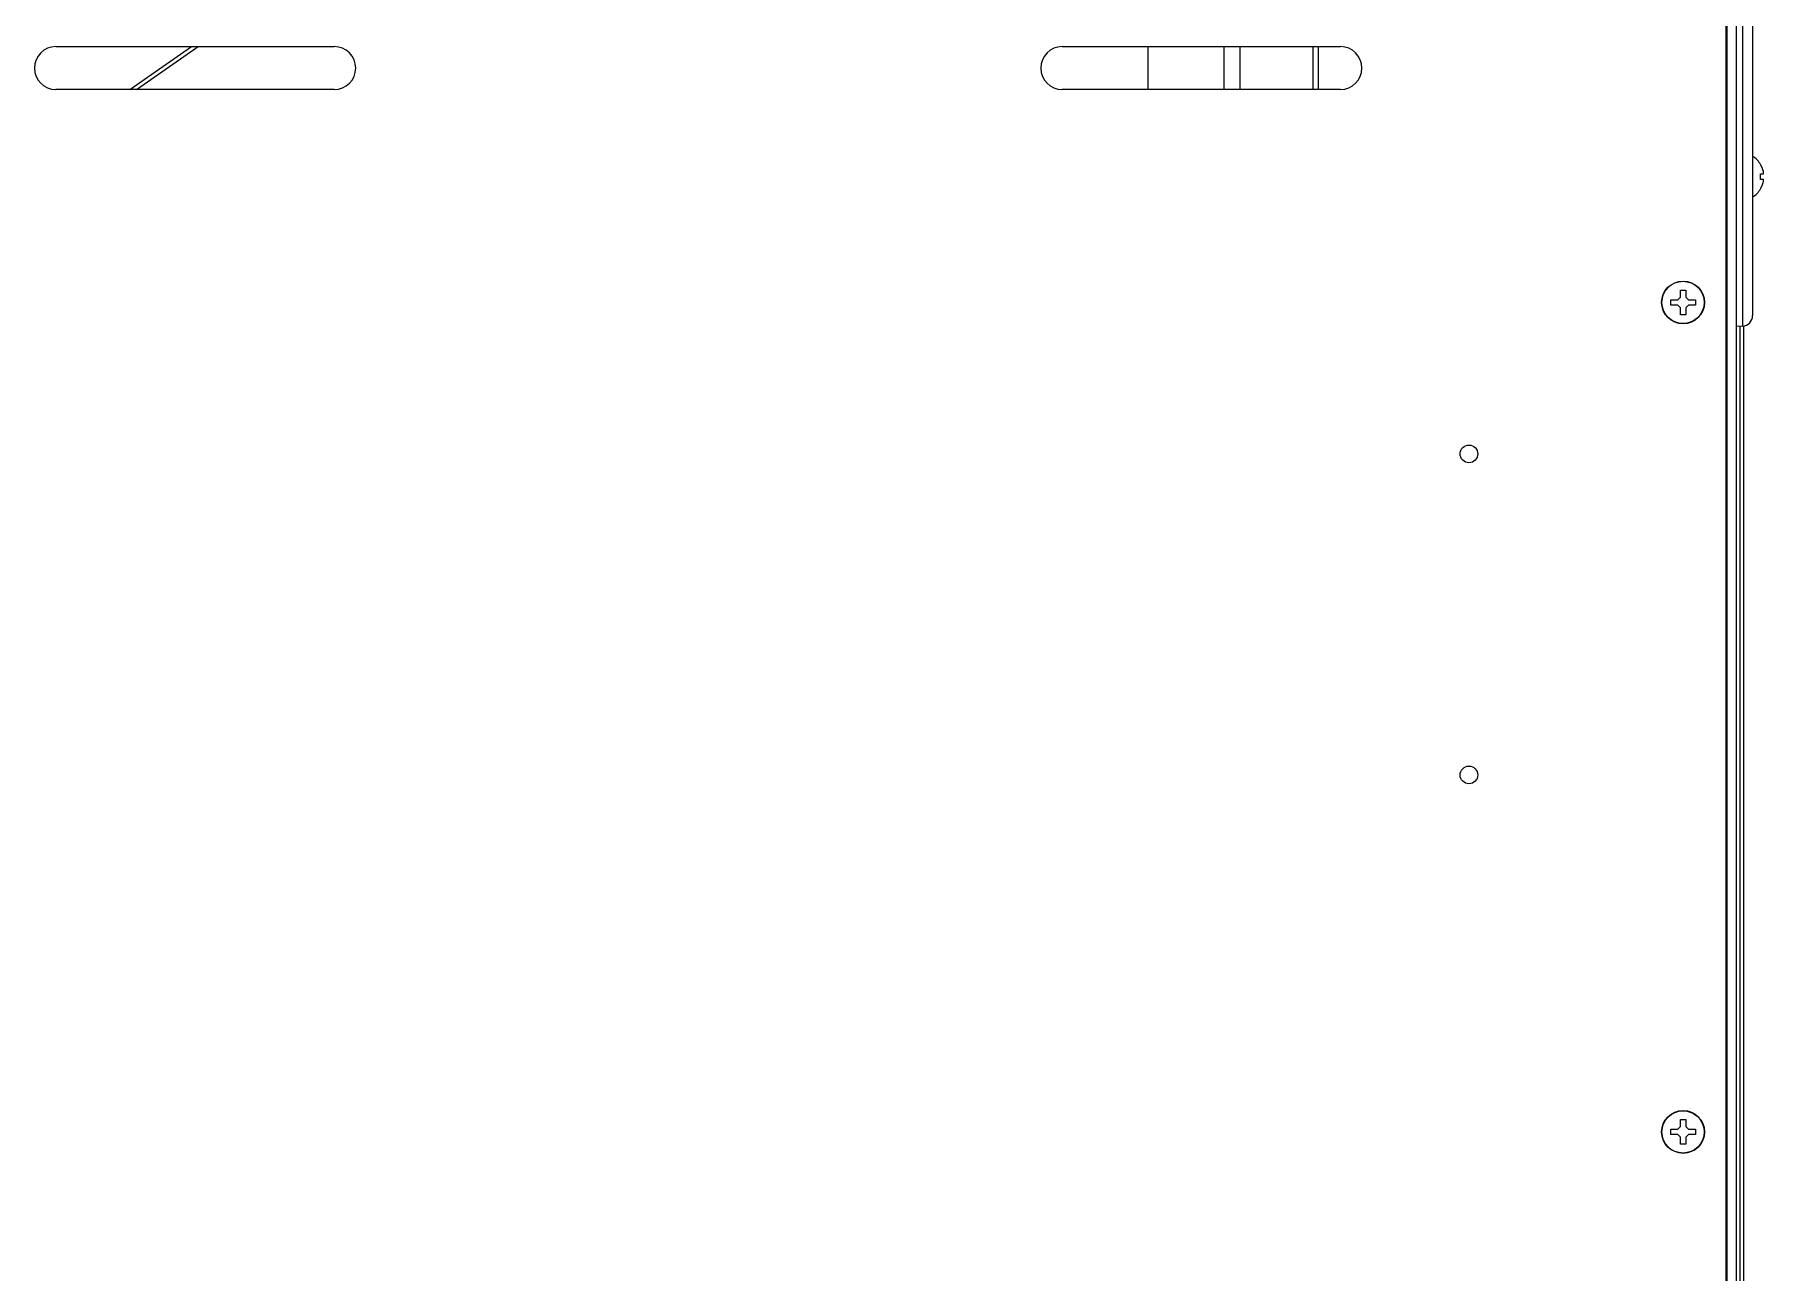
# Model space of a CAD drawing. Header units: millimetres. Extents: x -1538 to 3410, y -1646 to 2016.
# Drawn here: x 330.5 to 653.5, y 1532.9 to 1764.2 of the extents above; entities that cross this region are included whole.
import ezdxf

# ---------------------------------------------------------------- set-up
doc = ezdxf.new("R2010")
doc.units = ezdxf.units.MM
doc.header["$LTSCALE"] = 23.1
doc.layers.get('0').update_dxf_attribs({"linetype": 'CONTINUOUS'})

msp = doc.modelspace()

# ---------------------------------------------------------------- linework, layer by layer
at = {"linetype": 'Continuous'}
for p, q in [((648.53, 1127.45), (648.53, 1887.85)), ((649.64, 1839.6), (649.64, 1709.71)), ((651.53, 1837.6), (651.53, 1711.71)), ((646.53, 1805.08), (646.53, 1263.62)), ((646.73, 1805.51), (646.73, 1263.2)), ((334.53, 1761.95), (386.53, 1761.95)), ((348.31, 1753.95), (359.85, 1761.95)), ((349.55, 1753.95), (361.09, 1761.95)), ((522.53, 1761.95), (574.53, 1761.95)), ((538.53, 1761.95), (538.53, 1753.95)), ((552.73, 1761.95), (552.73, 1753.95)), ((555.73, 1761.95), (555.73, 1753.95)), ((569.33, 1761.95), (569.33, 1753.95)), ((570.33, 1761.95), (570.33, 1753.95)), ((386.53, 1753.95), (334.53, 1753.95)), ((574.53, 1753.95), (522.53, 1753.95)), ((652.98, 1739.95), (653.01, 1739.95)), ((652.98, 1738.15), (653.53, 1738.15)), ((653.53, 1737.15), (652.98, 1737.15)), ((653.01, 1735.35), (652.98, 1735.35)), ((638.03, 1716.45), (639.03, 1716.45)), ((638.03, 1715.15), (638.03, 1716.45)), ((639.03, 1716.45), (639.03, 1715.15)), ((636.23, 1714.65), (637.53, 1714.65)), ((636.23, 1713.65), (636.23, 1714.65)), ((637.53, 1713.65), (636.23, 1713.65)), ((637.53, 1714.65), (638.03, 1715.15)), ((638.03, 1713.15), (637.53, 1713.65)), ((638.03, 1711.85), (638.03, 1713.15)), ((639.03, 1715.15), (639.53, 1714.65)), ((639.53, 1713.65), (639.03, 1713.15)), ((639.03, 1713.15), (639.03, 1711.85)), ((639.53, 1714.65), (640.83, 1714.65)), ((640.83, 1713.65), (639.53, 1713.65)), ((640.83, 1714.65), (640.83, 1713.65)), ((639.03, 1711.85), (638.03, 1711.85)), ((649.64, 1709.71), (648.53, 1709.65)), ((649.14, 1709.69), (649.14, 1128.85)), ((649.83, 1709.75), (649.83, 1125.85)), ((649.83, 1709.75), (649.83, 1125.85)), ((637.53, 1559.65), (638.03, 1560.15)), ((638.03, 1561.45), (639.03, 1561.45)), ((638.03, 1560.15), (638.03, 1561.45)), ((639.03, 1561.45), (639.03, 1560.15)), ((639.03, 1560.15), (639.53, 1559.65)), ((636.23, 1559.65), (637.53, 1559.65)), ((636.23, 1558.65), (636.23, 1559.65)), ((637.53, 1558.65), (636.23, 1558.65)), ((638.03, 1558.15), (637.53, 1558.65)), ((638.03, 1556.85), (638.03, 1558.15)), ((639.53, 1558.65), (639.03, 1558.15)), ((639.03, 1558.15), (639.03, 1556.85)), ((639.53, 1559.65), (640.83, 1559.65)), ((640.83, 1558.65), (639.53, 1558.65)), ((640.83, 1559.65), (640.83, 1558.65)), ((639.03, 1556.85), (638.03, 1556.85))]:
    msp.add_line(p, q, dxfattribs=at)
for centre, radius in [((638.53, 1714.15), 4), ((638.53, 1714.15), 3.95), ((598.53, 1685.85), 1.65), ((598.53, 1625.85), 1.65), ((638.53, 1559.15), 4), ((638.53, 1559.15), 3.95)]:
    msp.add_circle(centre, radius, dxfattribs=at)
for centre, radius, start, end in [((334.53, 1757.95), 4, 90, 270), ((386.53, 1757.95), 4, 270, 90), ((522.53, 1757.95), 4, 90, 270), ((574.53, 1757.95), 4, 270, 90), ((648.91, 1737.45), 4.8, 31.3727, 56.7752), ((648.91, 1737.45), 4.8, 31.3727, 56.7141), ((648.93, 1737.47), 4.75, 28.9687, 31.5341), ((649.23, 1737.65), 3.78, 352.3953, 7.6047), ((648.93, 1737.47), 4.75, 28.0074, 28.9684), ((648.93, 1737.47), 4.75, 26.6813, 28.0074), ((648.94, 1737.47), 4.74, 25.5402, 26.6812), ((648.94, 1737.47), 4.74, 24.5722, 25.5402), ((648.94, 1737.48), 4.73, 23.3175, 24.5722), ((648.95, 1737.48), 4.73, 22.5474, 23.3174), ((648.96, 1737.48), 4.72, 21.0025, 22.5476), ((648.96, 1737.48), 4.72, 20.5181, 21.0023), ((648.97, 1737.49), 4.7, 18.4656, 20.5187), ((648.99, 1737.49), 4.68, 17.3773, 18.465), ((649.01, 1737.5), 4.67, 16.3949, 17.3772), ((649.04, 1737.51), 4.64, 14.3176, 16.3964), ((651.54, 1738.4), 2.01, 5.2585, 7.2741), ((651.54, 1738.41), 2.01, 352.7256, 354.8598), ((651.56, 1738.4), 1.98, 4.6009, 5.2558), ((651.57, 1738.4), 1.97, 3.2167, 4.6016), ((651.58, 1738.4), 1.96, 2.3765, 3.2159), ((651.59, 1738.4), 1.95, 1.1545, 2.3767), ((651.59, 1738.4), 1.95, 358.0037, 359.0738), ((651.59, 1738.4), 1.96, 356.9771, 358.0037), ((651.58, 1738.4), 1.97, 355.714, 356.9766), ((651.56, 1738.4), 1.98, 354.8627, 355.7144), ((651.59, 1738.4), 1.95, 0.1995, 1.1541), ((651.6, 1738.4), 1.95, 359.0741, 0.1995), ((648.91, 1737.85), 4.8, 303.2248, 328.6273), ((648.91, 1737.85), 4.8, 303.2859, 328.6273), ((648.93, 1737.84), 4.75, 328.4659, 331.0313), ((648.93, 1737.84), 4.75, 331.0316, 331.9926), ((648.93, 1737.84), 4.75, 331.9926, 333.3187), ((648.94, 1737.83), 4.74, 333.3188, 334.4598), ((648.94, 1737.83), 4.74, 334.4598, 335.4278), ((648.94, 1737.83), 4.73, 335.4278, 336.6825), ((648.95, 1737.83), 4.73, 336.6826, 337.4526), ((648.96, 1737.83), 4.72, 337.4524, 338.9975), ((648.96, 1737.82), 4.72, 338.9977, 339.4819), ((648.97, 1737.82), 4.7, 339.4813, 341.5344), ((648.99, 1737.81), 4.68, 341.535, 342.6227), ((649.01, 1737.81), 4.67, 342.6228, 343.6051), ((649.04, 1737.8), 4.64, 343.6036, 345.6824), ((651.54, 1736.9), 2.01, 5.1401, 7.2744), ((651.54, 1736.91), 2.01, 352.7259, 354.7415), ((651.56, 1736.9), 1.98, 4.2856, 5.1372), ((651.58, 1736.9), 1.97, 3.0233, 4.286), ((651.59, 1736.9), 1.96, 1.9964, 3.0228), ((651.59, 1736.9), 1.95, 0.9261, 1.9964), ((651.59, 1736.9), 1.96, 357.6234, 358.8455), ((651.58, 1736.9), 1.96, 356.7841, 357.6235), ((651.57, 1736.9), 1.97, 355.3984, 356.7833), ((651.56, 1736.9), 1.98, 354.7442, 355.3991), ((651.6, 1736.9), 1.95, 358.8459, 0.9258), ((649.53, 1711.71), 2, 273, 360)]:
    msp.add_arc(centre, radius, start, end, dxfattribs=at)

doc.saveas('drawing.dxf')
